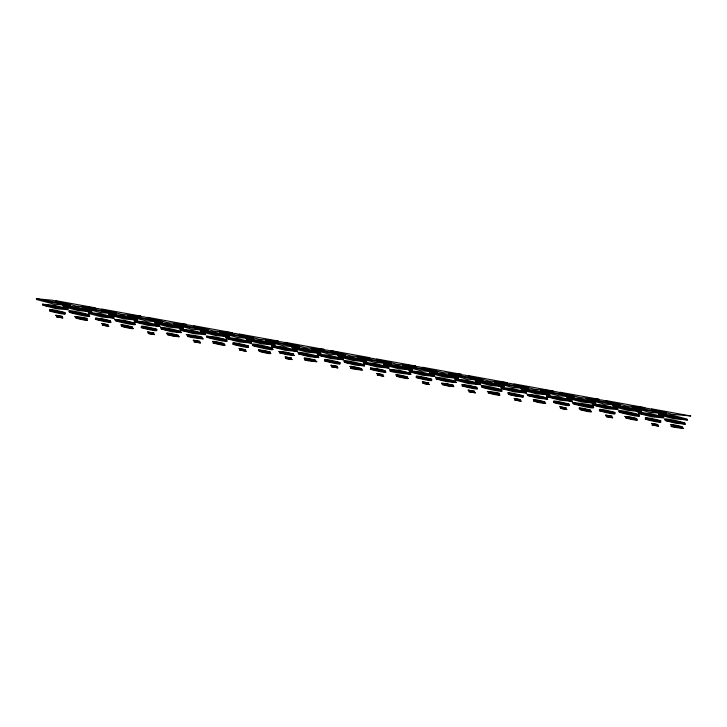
<?xml version="1.0" encoding="UTF-8"?>
<svg xmlns="http://www.w3.org/2000/svg" width="727" height="727" viewBox="0 0 727 727"><rect width="100%" height="100%" fill="white"/><g stroke="black" fill="none" stroke-linecap="round" stroke-linejoin="round"><path stroke-width="1.09" d="M88.285 312.546L100.535 313.673L113.766 317.19L88.303 312.574M114.13 318.135L101.907 316.999L88.694 313.464L114.148 318.108M110.877 322.106L98.999 319.798C85.877 317.172 112.049 323.888 110.922 322.134M271.562 345.825L283.812 346.952L297.043 350.469L271.58 345.852M272.879 349.26C274.261 351.659 242.527 343.371 255.686 345.943L272.907 349.242M456.156 382.547L446.46 381.611L436 378.867L456.183 382.52M462.036 384.683L469.224 385.401L476.939 387.4M599.493 409.646C598.857 408.011 624.657 414.644 611.416 411.991L599.493 409.655M618.804 411.019C617.596 408.647 649.329 416.925 636.016 414.326L618.804 411.028M638.115 412.382L650.356 413.509L663.597 417.025L638.115 412.4M639.433 415.826C640.96 418.27 608.835 409.846 622.239 412.509L639.451 415.799M645.312 417.961C644.685 416.362 670.385 422.887 657.235 420.315L645.358 418.007M110.368 320.861L95.51 318.117L102.671 318.844L110.386 320.843M187.657 336.056L199.434 338.037C213.411 340.363 185.876 337.273 187.702 336.101M201.979 337.446C203.714 336.283 176.288 333.148 190.256 335.52L202.024 337.482M226.606 339.836L206.45 336.165L216.146 337.055L226.624 339.818M293.644 354.14L278.777 351.432L285.947 352.122L293.663 354.122M342.844 358.811L317.399 354.176L329.631 355.276L342.862 358.784M409.883 373.115L389.717 369.443L399.423 370.334L409.901 373.096M476.939 387.418L462.036 384.692M508.391 394.298L523.295 397.015L516.106 396.306L508.391 394.307M526.121 392.089L500.703 387.473L512.898 388.554L526.139 392.062M592.678 404.984L618.159 409.628L605.909 408.51L592.678 405.003M593.15 406.393L576.111 403.449C560.435 401.013 597.476 404.703 593.177 406.375M638.497 413.309L663.978 417.952L651.728 416.835L638.542 413.354M55.797 315.273L62.331 316.49L55.834 315.309M154.56 334.611L148.108 333.439L154.569 334.574M179.087 336.755L173.417 336.219L167.346 334.629M239.065 348.551L245.608 349.769L239.138 348.606M239.719 350.069L246.217 351.241M258.376 349.923L264.065 350.459L270.199 352.068M337.837 367.889L331.348 366.708L337.846 367.853M408.201 378.349C408.756 379.767 391.562 375.105 397.851 376.368L408.192 378.322M422.342 381.829L428.875 383.02L422.378 381.875M441.652 383.202L447.341 383.738L453.475 385.346M521.114 401.168L514.607 399.95L521.123 401.131M533.863 401.177L539.97 402.776L545.659 403.312M591.46 411.636C592.114 413.036 574.839 408.429 581.127 409.655L591.46 411.6M605.618 415.108L612.161 416.326L605.655 415.153M624.929 416.48L630.618 417.016L636.752 418.625M56.406 316.754L62.949 317.963L56.442 316.79M86.913 318.817L76.662 317.027C67.974 315.718 90.012 317.853 86.922 318.789M153.951 333.13L147.463 331.948L153.96 333.102M167.274 334.574L179.096 336.719M239.683 350.032L246.18 351.205M270.19 352.104L258.448 349.978M291.391 358.047L284.957 356.921L291.427 358.084M337.228 366.408L330.776 365.245L337.237 366.381M350.55 367.853L360.828 369.652C368.507 370.879 348.051 368.843 350.587 367.898M422.95 383.311L429.493 384.519L422.969 383.338M453.466 385.383L441.689 383.238M499.222 393.698L489.026 391.908C481.247 390.672 502.348 392.762 499.304 393.698M520.505 399.686L514.016 398.514L520.514 399.659M533.827 401.14L545.623 403.267M560.408 408.274L566.951 409.483L560.444 408.31M606.227 416.589L612.77 417.807L606.3 416.644M636.761 418.652L624.966 416.526M36.35 298.752L70.174 304.913L52.617 300.269L36.386 298.742M62.858 305.703L91.393 310.902L76.589 307.021L62.858 305.703M70.483 305.649L54.216 304.15L36.677 299.533L70.464 305.631M82.169 307.076L115.993 313.237L98.436 308.593L82.169 307.076M91.775 311.828L78.043 310.529L63.24 306.64L91.775 311.847M95.01 307.803L55.897 300.678L76.208 306.094L94.919 307.839M108.677 314.019L137.212 319.226L122.409 315.336L108.768 314M116.302 313.973L100.035 312.474L82.478 307.812L116.302 313.991M127.988 315.391L161.812 321.552L144.255 316.908L128.079 315.373M137.594 320.144L123.863 318.844L109.059 314.945L137.594 320.144M140.829 316.118L122.027 314.418L101.707 309.02L140.829 316.118M154.497 322.343L183.031 327.541L168.228 323.66L154.533 322.325M162.121 322.288L145.854 320.789L128.288 316.154L162.121 322.288M173.808 323.715L207.631 329.876L190.074 325.233L173.844 323.697M183.413 328.468L169.682 327.168L154.878 323.288L183.413 328.468M186.648 324.442L167.846 322.733L147.536 317.317L186.639 324.46M200.316 330.658L228.851 335.865L214.047 331.975L200.316 330.658M207.94 330.612L191.674 329.113L174.107 324.469L207.94 330.612M219.627 332.03L253.45 338.191L235.893 333.557L219.627 332.03M229.232 336.783L215.501 335.483L200.697 331.585L229.232 336.801M232.458 332.757L213.665 331.058L193.355 325.641L232.458 332.757M246.135 338.982L274.67 344.18L259.866 340.3L246.171 338.964M253.759 338.936L237.493 337.428L219.936 332.775L253.75 338.955M265.446 340.354L299.27 346.515L281.712 341.872L265.482 340.336M275.051 345.107L261.32 343.807L246.517 339.927L275.033 345.08M278.277 341.081L259.484 339.373L239.165 333.975L278.277 341.081M291.954 347.297L320.489 352.504L305.685 348.615L291.981 347.288M299.579 347.252L283.312 345.752L265.746 341.108L299.569 347.27M311.265 348.669L345.089 354.831L327.532 350.196L311.292 348.66M320.871 353.422L307.139 352.122L292.336 348.242L320.871 353.422M324.097 349.396L305.304 347.697L284.984 342.299L324.097 349.414M337.773 355.621L366.308 360.819L351.505 356.939L337.801 355.612M345.398 355.576L329.131 354.067L311.574 349.414L345.398 355.576M357.084 356.993L390.908 363.155L373.351 358.511L357.166 356.966M366.69 361.746L352.958 360.447L338.173 356.584L366.69 361.764M383.592 363.945L412.127 369.143L397.324 365.254L383.62 363.927M391.217 363.891L374.95 362.391L357.384 357.748L391.217 363.891M402.903 365.308L436.727 371.47L419.161 366.835L402.931 365.299M412.509 370.061L398.778 368.771L383.974 364.863L412.491 370.043M415.735 366.035L396.942 364.336L376.641 358.956L415.735 366.035M429.412 372.26L457.946 377.458L443.143 373.578L429.412 372.26M437.036 372.215L403.203 366.072L420.769 370.706L436.945 372.251M448.723 373.633L482.546 379.794L464.98 375.15L448.723 373.633M458.328 378.385L444.597 377.086L429.793 373.205L458.328 378.403M461.554 374.36L442.761 372.651L422.442 367.235L461.554 374.378M475.231 380.584L503.766 385.783L488.962 381.902L475.313 380.557M482.855 380.53L466.589 379.031L449.05 374.414L482.855 380.53M494.542 381.948L528.365 388.109L510.799 383.474L494.624 381.929M504.147 386.7L490.416 385.41L475.612 381.502L504.147 386.7M507.373 382.675L488.58 380.975L468.261 375.577L507.373 382.675M521.05 388.9L549.585 394.098L534.781 390.217L521.05 388.9M528.674 388.854L512.408 387.346L494.851 382.693L528.665 388.872M540.361 390.272L574.185 396.433L556.618 391.789L540.388 390.254M549.966 395.025L536.226 393.725L521.432 389.826L549.966 395.025M553.192 390.999L534.4 389.29L514.08 383.874L553.192 391.017M566.869 397.224L595.404 402.422L580.6 398.541L566.869 397.224M574.494 397.169L558.227 395.67L540.661 391.026L574.494 397.169M586.18 398.596L620.004 404.748L602.438 400.114L586.18 398.596M595.786 403.349L582.045 402.049L567.251 398.142L595.776 403.367M599.012 399.314L580.219 397.614L559.899 392.198L599.012 399.314M612.688 405.539L641.223 410.737L626.42 406.856L612.77 405.521M620.304 405.493L604.046 403.994L586.489 399.332L620.304 405.493M631.999 406.911L665.823 413.072L648.257 408.429L632.081 406.893M641.605 411.664L627.864 410.364L613.061 406.484L641.596 411.682M644.831 407.638L626.038 405.93L605.718 400.513L644.831 407.638M658.508 413.863L687.042 419.061L672.239 415.181L658.535 413.845M666.123 413.808L649.865 412.309L632.299 407.665L666.123 413.827M687.424 419.988L673.684 418.688L658.88 414.799L687.424 419.988M690.65 415.962L671.857 414.254L651.537 408.838L690.65 415.98M330.803 350.596L351.123 356.012L369.898 357.693L330.84 350.587M42.493 304.213L67.956 308.866L54.716 305.349L42.529 304.213M49.69 309.793L61.595 312.156C74.717 314.855 49.054 308.121 49.69 309.793M69.001 311.165L86.195 314.482C99.172 317.027 67.974 308.839 69.001 311.165M65.103 313.828C65.584 315.409 40.367 308.957 53.18 311.483L65.085 313.837M89.63 315.972C90.866 318.399 59.114 310.002 72.409 312.665L89.603 315.981M114.821 319.489L134.986 323.179L124.508 320.416L114.821 319.489M134.131 320.861L159.586 325.514L146.354 321.988L134.168 320.852M135.449 324.297C136.213 326.55 105.424 318.526 118.228 320.989L135.422 324.306M141.329 326.432L153.233 328.795C166.392 331.476 140.893 324.842 141.365 326.432M159.967 326.441L147.726 325.314L134.504 321.816L159.949 326.45M160.64 327.804L177.833 331.121C190.792 333.666 159.676 325.496 160.676 327.804M156.741 330.467C157.395 332.148 131.696 325.442 144.818 328.122L156.741 330.458M179.951 329.177L205.405 333.829L192.173 330.312L179.987 329.167M181.268 332.612L171.554 331.694L161.085 328.949L181.268 332.602M225.77 337.501L251.224 342.144L237.993 338.628L225.77 337.501M227.078 340.936C228.287 343.344 196.59 334.974 209.867 337.628L227.06 340.945M232.958 343.071L244.872 345.434C257.958 348.088 232.486 341.481 233.003 343.071M251.606 343.08L239.365 341.954L226.124 338.446L251.606 343.071M252.269 344.444L269.472 347.76C282.43 350.305 251.324 342.144 252.314 344.444M248.38 347.106C249.234 348.796 223.316 342.117 236.457 344.762L248.38 347.097M297.425 351.405L285.184 350.278L271.962 346.779L297.425 351.386M298.088 352.768L315.291 356.085C328.24 358.611 297.089 350.45 298.088 352.768M294.199 355.43L287.011 354.712L279.304 352.722L294.199 355.412M318.717 357.575L309.002 356.648L298.524 353.895L318.726 357.566M324.596 359.711L336.51 362.073C349.669 364.754 323.851 358.057 324.687 359.711M343.244 359.72L331.003 358.593L317.772 355.094L343.244 359.711M343.907 361.083L361.11 364.4C374.205 366.99 342.726 358.729 343.998 361.074M340.018 363.745C340.609 365.399 315 358.738 328.086 361.401L340 363.754M363.218 362.455L388.681 367.108L375.441 363.591L363.309 362.446M364.536 365.89L354.821 364.972L344.389 362.246L364.518 365.899M370.416 368.035L385.301 370.761L377.813 368.807L370.452 368.026M389.063 368.044L376.822 366.917L363.591 363.418L389.045 368.053M385.837 372.07C386.41 373.651 361.328 367.28 373.905 369.716L385.837 372.051M409.037 370.779L434.501 375.423L421.26 371.915L409.074 370.77M416.235 376.359L428.139 378.712C441.216 381.357 415.708 374.741 416.235 376.359M434.882 376.359L422.641 375.232L409.401 371.724L434.864 376.368M435.546 377.722L452.739 381.048C465.816 383.62 434.492 375.386 435.546 377.722M431.656 380.385C432.211 382.002 406.938 375.495 419.724 378.04L431.656 380.375M454.857 379.094L480.32 383.747L467.079 380.23L454.857 379.094M480.701 384.683L468.461 383.556L455.22 380.039L480.701 384.665M481.365 386.046L498.558 389.363C511.663 391.944 480.183 383.683 481.456 386.037M477.475 388.709C477.966 390.308 452.676 383.792 465.544 386.355L477.448 388.718M501.993 390.853C502.766 393.107 471.977 385.092 484.782 387.546L501.975 390.862M507.873 392.998L519.778 395.352C532.936 398.032 507.455 391.399 507.909 392.989M526.521 392.998L514.271 391.871L501.048 388.372L526.502 393.007M527.184 394.361L547.358 398.069L537.108 395.343L527.22 394.361M546.495 395.733L571.958 400.386L558.718 396.869L546.531 395.733M553.692 401.313L565.597 403.676C578.683 406.32 553.156 399.696 553.692 401.313M572.34 401.322L560.09 400.195L546.868 396.697L572.322 401.331M569.114 405.348C569.704 406.984 544.341 400.432 557.182 402.994L569.114 405.339M592.314 404.058L617.777 408.701L604.537 405.193L592.314 404.058M593.632 407.493C594.868 409.919 563.116 401.522 576.42 404.185L593.632 407.483M614.924 413.663C615.56 415.326 589.888 408.656 603.001 411.318L614.906 413.672M664.642 419.325L681.835 422.641C694.776 425.177 663.706 417.025 664.678 419.315M660.743 421.987C661.261 423.614 636.034 417.071 648.82 419.643L660.752 421.978M685.27 424.132L675.556 423.214L665.078 420.451L685.27 424.123M42.875 305.14L56.088 308.675L68.32 309.775L42.875 305.14M180.332 330.103L193.546 333.638L205.696 334.693L180.332 330.103M390.19 370.516C385.864 372.179 423.114 375.95 407.229 373.46L390.226 370.506M527.648 395.47L538.098 398.251L547.804 399.15L527.684 395.47M87.467 320.107C87.967 321.498 70.819 316.899 77.117 318.135L87.449 320.116M101.635 323.588L108.15 324.805L101.689 323.588M108.768 326.287L102.262 325.105L108.732 326.241M120.946 324.96L131.278 326.941C137.576 328.177 120.518 323.615 121 324.96M133.286 328.431C134.05 329.885 116.502 325.169 122.936 326.45L133.25 328.395M166.765 333.284L177.097 335.265C183.422 336.492 166.201 331.912 166.792 333.284M193.273 340.227L199.789 341.445L193.273 340.227M200.398 342.926L193.873 341.735L200.379 342.926M212.584 341.599L222.916 343.58C229.159 344.771 212.166 340.272 212.584 341.599M224.925 345.071C226.479 346.715 207.304 341.599 214.574 343.089L224.907 345.071M270.744 353.395C271.435 354.831 254.105 350.15 260.393 351.414L270.708 353.349M292.036 359.565L285.566 358.402L292.018 359.565M304.213 358.238L314.555 360.219C320.834 361.41 303.741 356.902 304.24 358.238M350.032 366.562L360.365 368.544C366.699 369.779 349.423 365.163 350.032 366.562M376.541 373.505L383.065 374.723L376.604 373.505M383.674 376.204L377.159 374.987L383.665 376.177M395.851 374.878L406.184 376.859C412.5 378.095 395.552 373.569 395.915 374.878M468.179 390.154L474.704 391.362L468.206 390.145M475.313 392.844L468.806 391.671L475.276 392.807M499.84 394.988C500.294 396.351 483.219 391.798 489.489 393.016L499.803 394.952M533.309 399.841L543.642 401.822C549.985 403.076 532.855 398.478 533.373 399.841M559.817 406.793L566.342 408.001L559.845 406.784M579.128 408.156L589.461 410.137C595.74 411.373 578.756 406.811 579.155 408.156M637.297 419.952C637.942 421.369 620.613 416.725 626.947 417.97L637.261 419.915M651.456 423.432L657.98 424.641L651.483 423.432M670.767 424.804L681.099 426.776C687.378 427.976 670.349 423.477 670.794 424.795M304.749 359.538C301.787 360.574 323.515 362.564 315.009 361.328L304.813 359.529M442.207 384.492L448.332 386.137L453.912 386.61L442.27 384.492M652.064 424.904L658.553 426.086L652.064 424.904M671.303 426.095C668.104 427.049 690.259 429.212 681.562 427.885L671.366 426.095"/></g></svg>
